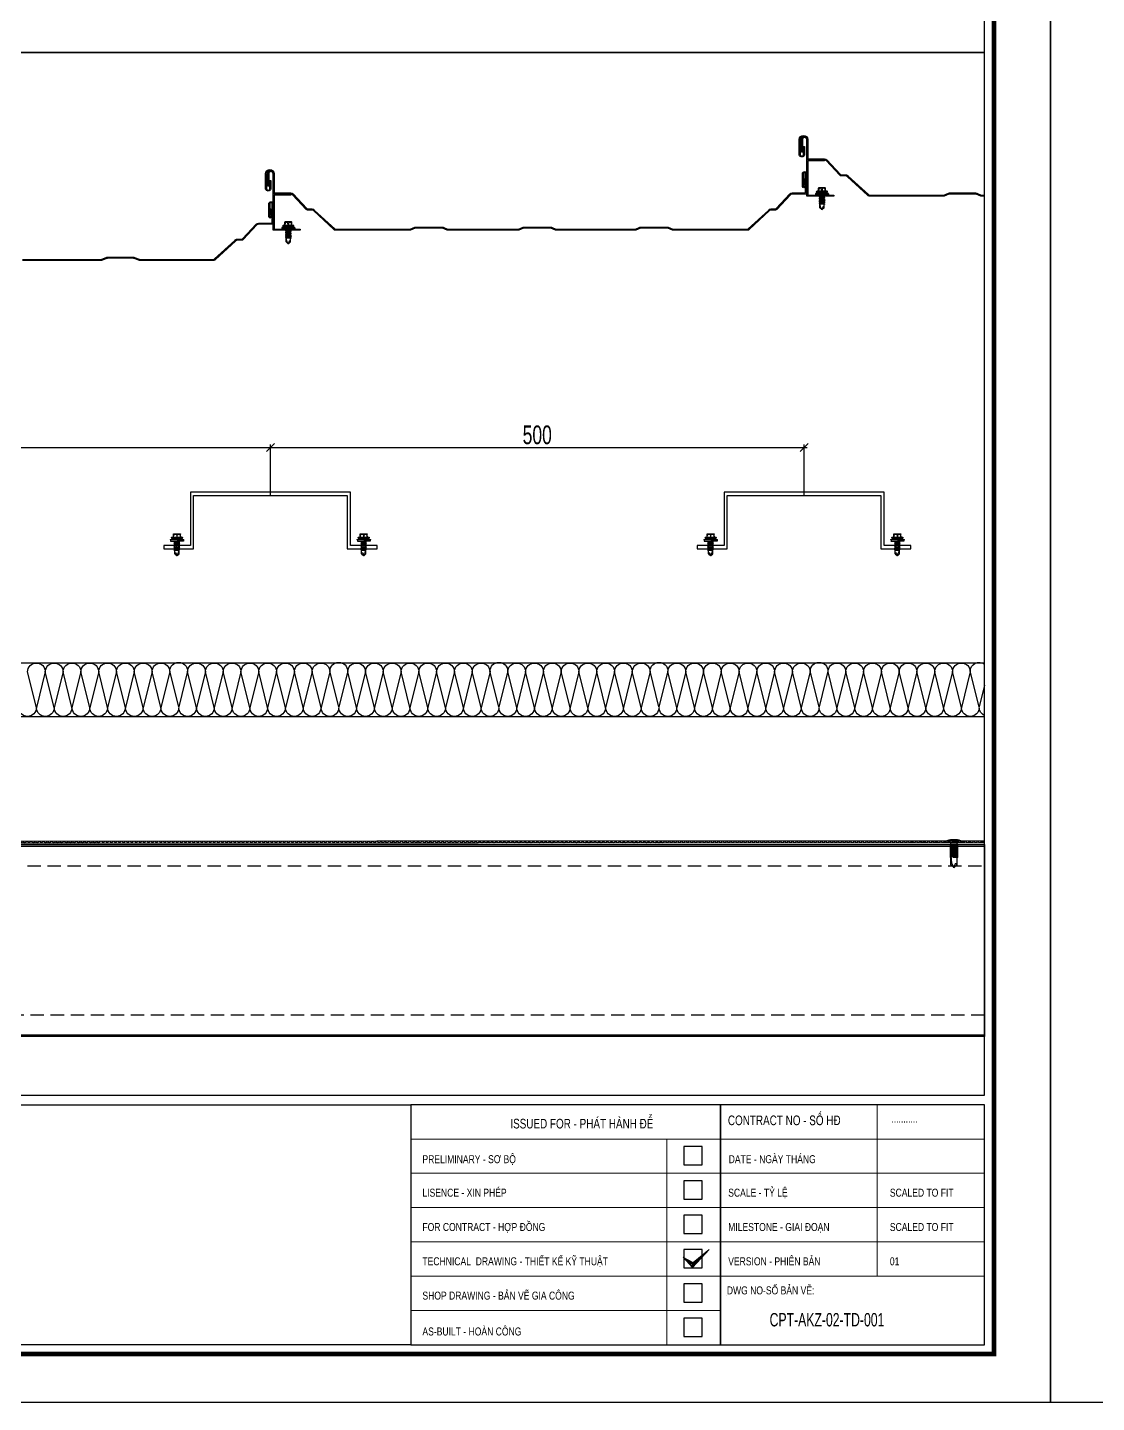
# Model space of a CAD drawing. Header units: inches. Extents: x 315041 to 662841, y -45540 to -35018.
# Drawn here: x 330011.8 to 330212.1, y -36052.2 to -35794.5 of the extents above; entities that cross this region are included whole.
import ezdxf
from ezdxf.enums import TextEntityAlignment as Align

# ---------------------------------------------------------------- set-up
doc = ezdxf.new("R2010")
doc.units = ezdxf.units.IN
doc.header["$MEASUREMENT"] = 0
doc.linetypes.add('HIDDEN', pattern=[0.375, 0.25, -0.125])
for name, color, linetype in [('2', 2, 'Continuous'), ('7', 7, 'Continuous'), ('BAO KHUNG', 31, 'Continuous'), ('Fast RSQ_A2 Frame$0$Khung ten', 4, 'Continuous'), ('FLAT BAR', 1, 'Continuous'), ('STRUCTURE', 1, 'Continuous')]:
    doc.layers.add(name, color=color, linetype=linetype)
doc.layers.add('Cover text', color=7, linetype='Continuous', true_color=0x52370f)
for name, color, linetype, lineweight in [('DETAIL$0$S-Dim', 8, 'Continuous', 20), ('DETAIL$0$S-Hatch', 8, 'Continuous', 13), ('S-Hatch', 8, 'Continuous', 9)]:
    doc.layers.add(name, color=color, linetype=linetype, lineweight=lineweight)
doc.styles.add('ST1H', font='vnshxh.shx', dxfattribs={"width": 0.7})
doc.styles.get("Standard").update_dxf_attribs({"font": 'VHARIALN.TTF'})
doc.styles.add('style2', font='VHAVANI.TTF')
doc.styles.add('TIEU DE', font='VHARIALN.TTF', dxfattribs={"width": 0.8})
doc.dimstyles.new('5', dxfattribs={"dimtxt": 3.5, "dimasz": 1.5, "dimexe": 0.6, "dimexo": 0, "dimtad": 1, "dimdec": 0, "dimlfac": 5, "dimzin": 0, "dimdsep": 46, "dimtxsty": 'ST1H', "dimblk": 'OBLIQUE', "dimcen": 1, "dimdle": 0.6, "dimclrd": 8, "dimclre": 8, "dimclrt": 3, "dimadec": 0, "dimazin": 0, "dimtfac": 1, "dimtdec": 0, "dimtix": 1, "dimtofl": 0, "dimtmove": 0, "dimatfit": 3, "dimfxl": 1, "dimtolj": 1, "dimtzin": 0, "dimlwd": -1, "dimlwe": -1, "dimarcsym": 1})

# ---------------------------------------------------------------- blocks, each defined once
blk = doc.blocks.new('A$C440D491C')
at = {"layer": 'STRUCTURE', "color": 1, "linetype": 'Continuous'}
for p, q in [((12.9, 26.2), (6.3, 26.2)), ((9.6, 23.6), (7.9, 26.2)), ((9.6, 23.6), (9.6, 26.2)), ((9.6, 23.6), (11.3, 26.2)), ((0, 23.5), (19.1, 23.6)), ((6.7, 22.3), (6.7, 23.6)), ((12.5, 22.1), (12.5, 23.6)), ((6.1, 11.7), (6.7, 12.1)), ((6.7, 11.2), (6.1, 11.7)), ((7, 11.7), (6.1, 11.7)), ((6.1, 10.8), (6.7, 11.2)), ((6.7, 10.4), (6.1, 10.8)), ((6.9, 10.8), (6.1, 10.8)), ((6.1, 10), (6.7, 10.4)), ((6.9, 10), (6.1, 10)), ((6.7, 9.6), (6.1, 10)), ((6.6, 2.7), (6.6, 9.6)), ((9.4, 0.1), (6.6, 2.7)), ((12.5, 11.9), (6.7, 12.1)), ((6.7, 12.1), (12.5, 11.9)), ((6.7, 11.2), (6.9, 11.2)), ((6.9, 11.2), (6.7, 11.2)), ((6.9, 10.4), (6.7, 10.4)), ((6.7, 10.4), (6.9, 10.4)), ((7, 9.5), (6.7, 9.6)), ((7.7, 4.3), (6.9, 11.4)), ((13.1, 11.5), (7.8, 11.6)), ((7.9, 11.2), (12.5, 11.1)), ((12.5, 11.1), (7.9, 11.2)), ((13.1, 10.6), (8, 10.8)), ((12.5, 10.2), (8.2, 10.4)), ((8.2, 10.4), (12.5, 10.2)), ((9.5, 0.4), (8.2, 2.9)), ((13.1, 9.8), (8.6, 9.9)), ((12.5, 9.4), (9.2, 9.5)), ((10.8, 3.6), (9.4, 0.1)), ((12.6, 2.8), (9.9, 0.1)), ((12.6, 2.8), (12, 3.6)), ((12.5, 11.9), (13.1, 11.5)), ((13.1, 11.5), (12.5, 11.1)), ((12.5, 11.1), (13.1, 10.7)), ((13.1, 10.7), (12.5, 10.2)), ((12.5, 10.2), (13.1, 9.8)), ((13.1, 9.8), (12.5, 9.4)), ((12.6, 2.8), (12.6, 9.5))]:
    blk.add_line(p, q, dxfattribs=at)
for points in [[(6.3, 26.2), (9.6, 23.6), (12.9, 26.2)], [(6.1, 21.9), (6.7, 22.3), (12.5, 22.1), (13.1, 21.7), (12.5, 21.3), (6.7, 21.4), (6.1, 21.9), (13.1, 21.7)], [(6.1, 21), (6.7, 21.4), (12.5, 21.3), (13.1, 20.8), (12.5, 20.4), (6.7, 20.6), (6.1, 21), (13.1, 20.8)], [(6.1, 20.2), (6.7, 20.6), (12.5, 20.4), (13.1, 20), (12.5, 19.6), (6.7, 19.7), (6.1, 20.2), (13.1, 20)], [(6.1, 19.3), (6.7, 19.7), (12.5, 19.6), (13.1, 19.1), (12.5, 18.7), (6.7, 18.9), (6.1, 19.3), (13.1, 19.1)], [(6.1, 18.5), (6.7, 18.9), (12.5, 18.7), (13.1, 18.3), (12.5, 17.9), (6.7, 18), (6.1, 18.5), (13.1, 18.3)], [(6.1, 17.6), (6.7, 18), (12.5, 17.9), (13.1, 17.4), (12.5, 17), (6.7, 17.2), (6.1, 17.6), (13.1, 17.4)], [(6.1, 16.8), (6.7, 17.2), (12.5, 17), (13.1, 16.6), (12.5, 16.2), (6.7, 16.3), (6.1, 16.8), (13.1, 16.6)], [(6.1, 15.9), (6.7, 16.3), (12.5, 16.2), (13.1, 15.7), (12.5, 15.3), (6.7, 15.5), (6.1, 15.9), (13.1, 15.7)], [(6.1, 15.1), (6.7, 15.5), (12.5, 15.3), (13.1, 14.9), (12.5, 14.5), (6.7, 14.6), (6.1, 15.1), (13.1, 14.9)], [(6.1, 14.2), (6.7, 14.6), (12.5, 14.5), (13.1, 14), (12.5, 13.6), (6.7, 13.8), (6.1, 14.2), (13.1, 14)], [(6.1, 13.4), (6.7, 13.8), (12.5, 13.6), (13.1, 13.2), (12.5, 12.8), (6.7, 12.9), (6.1, 13.4), (13.1, 13.2)], [(6.1, 12.5), (6.7, 12.9), (12.5, 12.8), (13.1, 12.3), (12.5, 11.9), (6.7, 12.1), (6.1, 12.5), (13.1, 12.3)]]:
    blk.add_lwpolyline(points, dxfattribs=at)
for start, end in [(101.0951, 123.9481), (56.2526, 78.9049)]:
    blk.add_arc((9.6, 9.3), 17.2, start, end, dxfattribs=at)
at = {"layer": 'STRUCTURE', "color": 1, "linetype": 'Continuous', "extrusion": (0, 0, -1)}
for centre, major_axis, start_param, end_param in [((7.4, 11.3), (-0.374, 0.374), 5.774072, 8.509369), ((10.3, 4.4), (-1.86, 1.86), 4.867001, 5.457307), ((10.2, 11.5), (1.63, 1.63), 2.817972, 3.844018), ((9.6, 0.4), (-0.28, 0.28), 3.25484, 4.542788), ((11.4, 3.2), (-0.498, 0.498), 6.092665, 8.018355)]:
    blk.add_ellipse(centre, major_axis=major_axis, ratio=1, start_param=start_param, end_param=end_param, dxfattribs=at)
blk = doc.blocks.new('Short_Self_drilling')
at = {"layer": 'STRUCTURE', "color": 1, "linetype": 'Continuous'}
for p, q in [((6.4, 1.7), (-6.4, 1.7)), ((5.1, 3.8), (-5.1, 3.8)), ((-2.6, 2.9), (-5.1, 2.9)), ((-3.4, 3.8), (-3.4, 6.8)), ((3, 7.2), (-3, 7.2)), ((2.6, 2.9), (-2.6, 2.9)), ((-2.1, 2.8), (-2.1, 2.9)), ((6.3, 0), (0, 0)), ((2.2, 2.8), (2.2, 2.9)), ((2.2, -0.5), (2.2, 0)), ((5.1, 2.9), (2.6, 2.9)), ((3.4, 3.8), (3.4, 6.8)), ((3, -1.2), (-2.7, -0.2)), ((3, -2.7), (-2.7, -1.8)), ((3, -4.2), (-2.7, -3.3)), ((3, -5.8), (-2.7, -4.8)), ((3, -7.3), (-2.7, -6.3)), ((-1.9, -8), (-2.7, -7.9)), ((-2.1, -1.4), (-2.1, -0.9)), ((-2.1, -2.9), (-2.1, -2.4)), ((-2.1, -4.4), (-2.1, -3.9)), ((-2.1, -6), (-2.1, -5.4)), ((-2.1, -7.5), (-2.1, -7)), ((-2.1, -12.3), (-2.1, -8.5)), ((3, -8.8), (-1.1, -8.1)), ((2.1, -12.3), (2.1, -9.1)), ((2.2, -2), (2.2, -1.5)), ((2.2, -3.6), (2.2, -3)), ((2.2, -5.1), (2.2, -4.6)), ((2.2, -6.6), (2.2, -6.1)), ((2.2, -8.1), (2.2, -7.6))]:
    blk.add_line(p, q, dxfattribs=at)
blk.add_lwpolyline([(6.4, 1.3), (6.4, 1.7), (2.1, 2.8), (-2.1, 2.8), (-6.4, 1.7), (-6.4, 1.3)], close=True, dxfattribs=at)
for points in [[(-6.4, 1.3, -0.088869), (-6.3, 0), (0, 0)], [(-0.1, 3.8), (-0.3, 6.2, 0.338878), (-3.1, 6.2), (-3.3, 3.8)], [(3.3, 3.8), (3.1, 6.2, 0.338878), (0.3, 6.2), (0.1, 3.8)], [(2.1, -12.3), (0.2, -14.2, -0.333596), (-0.2, -14.2), (-2.1, -12.3)], [(-0.1, -14), (-1, -12.2, -0.148657), (-1.4, -11.2), (-2, -7.7, -0.815006), (-1.2, -7.8, 0.150833), (-0.8, -8.7)], [(2.1, -12.3), (1.7, -11.7, 0.52242), (0.9, -11.7), (-0.2, -14.2)]]:
    blk.add_lwpolyline(points, format="xyb", dxfattribs=at)
for points in [[(3, -1.2), (2.2, -1.5), (-2.1, -0.8), (-2.7, -0.2), (-2.4, 0)], [(3, -2.7), (2.2, -3), (-2.1, -2.4), (-2.7, -1.8), (-2.1, -1.4), (2.2, -2), (3, -2.7)], [(3, -4.2), (2.2, -4.6), (-2.1, -3.9), (-2.7, -3.3), (-2.1, -2.9), (2.2, -3.6), (3, -4.2)], [(3, -5.8), (2.2, -6.1), (-2.1, -5.4), (-2.7, -4.8), (-2.1, -4.4), (2.2, -5.1), (3, -5.8)], [(3, -7.3), (2.2, -7.6), (-2.1, -7), (-2.7, -6.3), (-2.1, -6), (2.2, -6.6), (3, -7.3)], [(-1.8, -8.5), (-2.1, -8.5), (-2.7, -7.9), (-2.1, -7.5), (-1.8, -7.5)], [(-1.3, -7.6), (2.2, -8.1), (3, -8.8)], [(-1.2, 0), (2.2, -0.5), (3, -1.2)], [(3, -8.8), (2.2, -9.1), (-0.8, -8.7)]]:
    blk.add_lwpolyline(points, dxfattribs=at)
for centre, radius, start, end in [((-5, 3.3), 0.455, 109.7949, 250.2674), ((-3, 6.8), 0.429, 90.0311, 180.0311), ((3, 6.8), 0.429, 0.0311, 90.0311), ((5.1, 3.3), 0.435, 279.7276, 80.3347), ((10, 0.2), 3.74, 162.2963, 182.6103)]:
    blk.add_arc(centre, radius, start, end, dxfattribs=at)
blk = doc.blocks.new('DETAIL$0$MARK')
at = {"layer": 'DETAIL$0$S-Hatch', "linetype": 'Continuous'}
h = blk.add_hatch(dxfattribs=at)
h.set_pattern_fill('ANSI31', color=256, scale=50, style=0)
h.paths.add_polyline_path([(1667849.6, -1156933.2), (1667909.3, -1156997), (1668012, -1156885.1), (1667913.5, -1156966.7)])
at = {"layer": 'DETAIL$0$S-Dim', "linetype": 'Continuous'}
blk.add_lwpolyline([(1667849.6, -1156933.2), (1667909.3, -1156997), (1668012, -1156885.1), (1667913.5, -1156966.7), (1667849.6, -1156933.2)], dxfattribs=at)
blk = doc.blocks.new('A$C75D82031')
at = {"layer": '2', "color": 157, "linetype": 'Continuous'}
blk.add_lwpolyline([(0, 420), (594, 420), (594, 0), (0, 0)], close=True, dxfattribs=at)
at = {"layer": '7', "color": 147, "linetype": 'Continuous'}
blk.add_lwpolyline([(12.33, 57.61), (581.67, 57.61), (581.67, 409.19), (12.33, 409.19)], close=True, dxfattribs=at)
at = {"layer": 'BAO KHUNG', "color": 167, "linetype": 'Continuous', "const_width": 0.871}
blk.add_lwpolyline([(10.59, 9.07), (583.41, 9.07), (583.41, 410.93), (10.59, 410.93)], close=True, dxfattribs=at)
at = {"layer": 'BAO KHUNG', "color": 7}
for points in [[(211.89, 55.81), (474.14, 55.81), (474.14, 10.81), (211.89, 10.81)], [(474.14, 10.81), (532.16, 10.81), (532.16, 55.81), (474.14, 55.81)], [(532.16, 10.81), (581.67, 10.81), (581.67, 55.81), (532.16, 55.81)]]:
    blk.add_lwpolyline(points, close=True, dxfattribs=at)
at = {"layer": 'Fast RSQ_A2 Frame$0$Khung ten', "color": 7, "ltscale": 1000}
for points in [[(525.34, 44.51), (528.78, 44.51), (528.78, 47.96), (525.34, 47.96)], [(525.34, 38.09), (528.78, 38.09), (528.78, 41.53), (525.34, 41.53)], [(525.34, 31.66), (528.78, 31.66), (528.78, 35.1), (525.34, 35.1)], [(525.34, 25.23), (528.78, 25.23), (528.78, 28.67), (525.34, 28.67)], [(525.34, 18.8), (528.78, 18.8), (528.78, 22.24), (525.34, 22.24)], [(525.34, 12.37), (528.78, 12.37), (528.78, 15.81), (525.34, 15.81)]]:
    blk.add_lwpolyline(points, close=True, dxfattribs=at)
at = {"layer": 'S-Hatch'}
for p, q in [((561.54, 55.81), (561.54, 23.67)), ((474.14, 49.38), (532.16, 49.38)), ((522.13, 10.81), (522.13, 49.38)), ((532.16, 49.38), (581.67, 49.38)), ((474.14, 42.95), (532.16, 42.95)), ((532.16, 42.95), (581.67, 42.95)), ((474.14, 36.52), (532.16, 36.52)), ((532.16, 36.52), (581.67, 36.52)), ((474.14, 30.1), (532.16, 30.1)), ((532.16, 30.1), (581.67, 30.1)), ((474.14, 23.67), (532.16, 23.67)), ((532.16, 23.67), (581.67, 23.67)), ((474.14, 17.24), (532.16, 17.24))]:
    blk.add_line(p, q, dxfattribs=at)
at = {"layer": 'DETAIL$0$S-Dim', "linetype": 'Continuous', "xscale": 0.02999999996973202, "yscale": 0.02999999996973202, "zscale": 0.02999999996973202}
blk.add_blockref('DETAIL$0$MARK', (-49510.32, 34735.23), dxfattribs=at)
at = {"layer": 'BAO KHUNG', "color": 7, "linetype": 'Continuous', "width": 0.9}
blk.add_text('CONTRACT NO - Sè H§', height=1.8, dxfattribs=at).set_placement((533.57, 51.98))
blk.add_text('ISSUED FOR - PHÁT HÀNH ĐỂ ', height=1.8, dxfattribs=at).set_placement((506.46, 51.36), align=Align.CENTER)
at = {"layer": 'BAO KHUNG', "color": 109, "linetype": 'Continuous', "style": 'style2', "width": 0.8}
blk.add_text('...........', height=1.5, dxfattribs=at).set_placement((564.21, 52.44))
at = {"layer": 'Cover text', "linetype": 'Continuous', "style": 'style2', "width": 0.8}
for s, p in [('PRELIMINARY - S¥ Bé', (476.33, 44.85)), ('date - NGµY TH¸NG', (533.72, 44.85)), ('LISENCE - XIN PHÐP', (476.33, 38.57)), ('scale - tû lÖ', (533.63, 38.57)), ('scaled to fit', (563.92, 38.57)), ('FOR CONTRACT - HîP §åNG', (476.33, 32.14)), ('MILESTONE - GIAI §O¹N', (533.63, 32.14)), ('scaled to fit', (563.92, 32.14)), ('TECHNICAL  DRAWING - THIÕT KÕ Kü THUËT', (476.33, 25.71)), ('VERSION - PHI£N B¶N', (533.63, 25.71)), ('01', (563.92, 25.71)), ('SHOP DRAWING - B¶N VÏ GIA C¤NG', (476.33, 19.28)), ('%%u%%udwg no-sè b¶n vÏ:', (533.38, 20.26)), ('AS-BUILT - HOµN C¤NG', (476.33, 12.56))]:
    blk.add_text(s, height=1.5, dxfattribs=at).set_placement(p)
blk = doc.blocks.new('_Oblique')
at = {"color": 0, "linetype": 'ByBlock', "lineweight": -2}
blk.add_line((-0.5, -0.5), (0.5, 0.5), dxfattribs=at)
blk = doc.blocks.new('*D381')
at = {"color": 8, "transparency": 16777216}
for p, q in [((329956.69, -35873.29), (330057.89, -35873.29)), ((329957.29, -35882.24), (329957.29, -35872.69)), ((330057.29, -35882.24), (330057.29, -35872.69))]:
    blk.add_line(p, q, dxfattribs=at)
at = {"layer": 'Defpoints', "color": 0, "transparency": 16777216}
for p in [(330057.29, -35873.29), (329957.29, -35882.24), (330057.29, -35882.24)]:
    blk.add_point(p, dxfattribs=at)
at = {"color": 8, "transparency": 16777216, "xscale": 1.5, "yscale": 1.5, "zscale": 1.5, "rotation": 180}
blk.add_blockref('_Oblique', (329957.29, -35873.29), dxfattribs=at)
at = {"color": 8, "transparency": 16777216, "xscale": 1.5, "yscale": 1.5, "zscale": 1.5}
blk.add_blockref('_Oblique', (330057.29, -35873.29), dxfattribs=at)
at = {"color": 3, "transparency": 16777216, "insert": (330007.29, -35870.91), "char_height": 3.5, "attachment_point": 5, "style": 'ST1H'}
blk.add_mtext('\\A1;500', dxfattribs=at)
blk = doc.blocks.new('*D382')
at = {"color": 8, "transparency": 16777216}
for p, q in [((330056.69, -35873.29), (330157.89, -35873.29)), ((330057.29, -35882.24), (330057.29, -35872.69)), ((330157.29, -35882.24), (330157.29, -35872.69))]:
    blk.add_line(p, q, dxfattribs=at)
at = {"layer": 'Defpoints', "color": 0, "transparency": 16777216}
for p in [(330157.29, -35873.29), (330057.29, -35882.24), (330157.29, -35882.24)]:
    blk.add_point(p, dxfattribs=at)
at = {"color": 8, "transparency": 16777216, "xscale": 1.5, "yscale": 1.5, "zscale": 1.5, "rotation": 180}
blk.add_blockref('_Oblique', (330057.29, -35873.29), dxfattribs=at)
at = {"color": 8, "transparency": 16777216, "xscale": 1.5, "yscale": 1.5, "zscale": 1.5}
blk.add_blockref('_Oblique', (330157.29, -35873.29), dxfattribs=at)
at = {"color": 3, "transparency": 16777216, "insert": (330107.29, -35870.91), "char_height": 3.5, "attachment_point": 5, "style": 'ST1H'}
blk.add_mtext('\\A1;500', dxfattribs=at)

msp = doc.modelspace()

# ---------------------------------------------------------------- hatches: boundary and pattern name
at = {"true_color": 0xf2ee0d}
h = msp.add_hatch(dxfattribs=at)
h.set_pattern_fill('ANSI37,_O', color=2, scale=4.363636, angle=-11.415779)
h.set_pattern_definition([(45.00416636, (-24687.1481, 3457.15687), (-0.3857226534, 0.3856665604), []), (135.00416636, (-24687.1481, 3457.15687), (-0.3856665604, -0.3857226534), [])])
h.paths.add_polyline_path([(330191.1113, -35947.3066), (330191.1113, -35946.9683), (329621.7734, -35947.3047), (329621.7734, -35947.6684)])

# ---------------------------------------------------------------- linework, layer by layer
at = {"color": 8}
for points in [[(329739.6362, -35799.2442), (330191.1113, -35799.2442), (330191.1113, -35643.0427), (329621.7734, -35643.0427), (329621.7734, -35799.2442)], [(329621.7734, -35799.2442), (329621.7734, -35994.6225), (330191.1113, -35994.6225), (330191.1113, -35799.2442), (329739.6362, -35799.2442)]]:
    msp.add_lwpolyline(points, dxfattribs=at)
at = {"color": 3, "ltscale": 15}
for points in [[(330191.1113, -35826.1587), (330190.5634, -35826.1587, -0.09541457), (330190.4149, -35826.1301), (330189.5579, -35825.7873, 0.09541457), (330189.4094, -35825.7587), (330184.5634, -35825.7587, 0.09541457), (330184.4149, -35825.7873), (330183.5579, -35826.1301, -0.09541457), (330183.4094, -35826.1587), (330169.4964, -35826.1587, -0.24658476), (330169.1671, -35825.9858), (330165.4056, -35822.5316, 0.24658476), (330165.0763, -35822.3587), (330164.2599, -35822.3587, -0.20759646), (330163.9678, -35822.232), (330161.405, -35819.4921, 0.20759646), (330161.1128, -35819.3654), (330157.9864, -35819.3654, -0.41421356), (330157.7864, -35819.1654), (330157.7864, -35815.5612, 1), (330156.5864, -35815.5612), (330156.5864, -35818.4459, 0.564916), (330157.1812, -35818.4459), (330157.1812, -35816.8536), (330157.3851, -35816.8536), (330157.3851, -35818.4459, -0.73793199), (330156.3877, -35818.4459), (330156.3864, -35815.5612, -1), (330157.9864, -35815.5612), (330157.9864, -35819.1654), (330161.1128, -35819.1654, -0.20759646), (330161.551, -35819.3555), (330164.1139, -35822.0954, 0.20759646), (330164.2599, -35822.1587), (330165.0763, -35822.1587, -0.24658476), (330165.5703, -35822.4181), (330169.3318, -35825.8723, 0.24658476), (330169.4964, -35825.9587), (330183.4094, -35825.9587, 0.09541457), (330183.4836, -35825.9444), (330184.3406, -35825.6016, -0.09541457), (330184.5634, -35825.5587), (330189.4094, -35825.5587, -0.09541457), (330189.6322, -35825.6016), (330190.4891, -35825.9444, 0.09541457), (330190.5634, -35825.9587), (330191.1113, -35825.9587)], [(330010.8634, -35838.0062), (330025.6094, -35838.0062, 0.09541457), (330025.6836, -35837.9919), (330026.5406, -35837.6491, -0.09541457), (330026.7634, -35837.6062), (330031.6094, -35837.6062, -0.09541457), (330031.8322, -35837.6491), (330032.6891, -35837.9919, 0.09541457), (330032.7634, -35838.0062), (330046.6763, -35838.0062, 0.24658476), (330046.841, -35837.9198), (330050.6025, -35834.4656, -0.24658476), (330051.0964, -35834.2062), (330051.9128, -35834.2062, 0.20759646), (330052.0589, -35834.1428), (330054.6218, -35831.403, -0.20759646), (330055.0599, -35831.2129), (330057.5864, -35831.2129), (330057.5864, -35827.6062, 1), (330057.1864, -35827.6062), (330057.1864, -35830.0054, 1), (330057.2999, -35830.0054, -0.06733073), (330057.1992, -35829.3856), (330057.1992, -35828.5618), (330057.3864, -35828.5618), (330057.3864, -35829.3768, 0.03910332), (330057.4999, -35830.0054, -1), (330056.9864, -35830.0054), (330056.9864, -35827.6062, -1), (330057.7864, -35827.6062), (330057.7864, -35831.2129, -0.41421356), (330057.5864, -35831.4129), (330055.0599, -35831.4129, 0.20759646), (330054.7678, -35831.5396), (330052.205, -35834.2795, -0.20759646), (330051.9128, -35834.4062), (330051.0964, -35834.4062, 0.24658476), (330050.7671, -35834.5791), (330047.0056, -35838.0333, -0.24658476), (330046.6763, -35838.2062), (330032.7634, -35838.2062, -0.09541457), (330032.6149, -35838.1776), (330031.7579, -35837.8348, 0.09541457), (330031.6094, -35837.8062), (330026.7634, -35837.8062, 0.09541457), (330026.6149, -35837.8348), (330025.7579, -35838.1776, -0.09541457), (330025.6094, -35838.2062), (330010.8634, -35838.2062, -0.09541457)]]:
    msp.add_lwpolyline(points, format="xyb", dxfattribs=at)
msp.add_lwpolyline([(330061.1128, -35825.7607), (330057.9864, -35825.7607, -0.41421356), (330057.7864, -35825.5607), (330057.7864, -35821.9564, 1), (330056.5864, -35821.9564), (330056.5864, -35824.8412, 0.564916), (330057.1812, -35824.8412), (330057.1812, -35823.2489), (330057.3851, -35823.2489), (330057.3851, -35824.8412, -0.73793199), (330056.3877, -35824.8412), (330056.3864, -35821.9564, -1), (330057.9864, -35821.9564), (330057.9864, -35825.5607), (330061.1128, -35825.5607, -0.20759646), (330061.551, -35825.7508), (330064.1139, -35828.4906, 0.20759646), (330064.2599, -35828.554), (330065.0763, -35828.554, -0.24658476), (330065.5703, -35828.8133), (330069.3318, -35832.2675, 0.24658476), (330069.4964, -35832.354), (330083.4094, -35832.354, 0.09541457), (330083.4836, -35832.3397), (330084.3406, -35831.9969, -0.09541457), (330084.5634, -35831.954), (330089.4094, -35831.954, -0.09541457), (330089.6322, -35831.9969), (330090.4891, -35832.3397, 0.09541457), (330090.5634, -35832.354), (330103.7094, -35832.354, 0.09541457), (330103.7836, -35832.3397), (330104.6406, -35831.9969, -0.09541457), (330104.8634, -35831.954), (330109.7094, -35831.954, -0.09541457), (330109.9322, -35831.9969), (330110.7891, -35832.3397, 0.09541457), (330110.8634, -35832.354), (330125.6094, -35832.354, 0.09541457), (330125.6836, -35832.3397), (330126.5406, -35831.9969, -0.09541457), (330126.7634, -35831.954), (330131.6094, -35831.954, -0.09541457), (330131.8322, -35831.9969), (330132.6891, -35832.3397, 0.09541457), (330132.7634, -35832.354), (330146.6763, -35832.354, 0.24658476), (330146.841, -35832.2675), (330150.6025, -35828.8133, -0.24658476), (330151.0964, -35828.554), (330151.9128, -35828.554, 0.20759646), (330152.0589, -35828.4906), (330154.6218, -35825.7508, -0.20759646), (330155.0599, -35825.5607), (330157.5864, -35825.5607), (330157.5864, -35821.954, 1), (330157.1864, -35821.954), (330157.1864, -35824.3531, 1), (330157.2999, -35824.3531, -0.06733073), (330157.1992, -35823.7334), (330157.1992, -35822.9096), (330157.3864, -35822.9096), (330157.3864, -35823.7245, 0.03910332), (330157.4999, -35824.3531, -1), (330156.9864, -35824.3531), (330156.9864, -35821.954, -1), (330157.7864, -35821.954), (330157.7864, -35825.5607, -0.41421356), (330157.5864, -35825.7607), (330155.0599, -35825.7607, 0.20759646), (330154.7678, -35825.8874), (330152.205, -35828.6272, -0.20759646), (330151.9128, -35828.754), (330151.0964, -35828.754, 0.24658476), (330150.7671, -35828.9269), (330147.0056, -35832.3811, -0.24658476), (330146.6763, -35832.554), (330132.7634, -35832.554, -0.09541457), (330132.6149, -35832.5254), (330131.7579, -35832.1826, 0.09541457), (330131.6094, -35832.154), (330126.7634, -35832.154, 0.09541457), (330126.6149, -35832.1826), (330125.7579, -35832.5254, -0.09541457), (330125.6094, -35832.554), (330110.8634, -35832.554, -0.09541457), (330110.7149, -35832.5254), (330109.8579, -35832.1826, 0.09541457), (330109.7094, -35832.154), (330104.8634, -35832.154, 0.09541457), (330104.7149, -35832.1826), (330103.8579, -35832.5254, -0.09541457), (330103.7094, -35832.554), (330090.5634, -35832.554, -0.09541457), (330090.4149, -35832.5254), (330089.5579, -35832.1826, 0.09541457), (330089.4094, -35832.154), (330084.5634, -35832.154, 0.09541457), (330084.4149, -35832.1826), (330083.5579, -35832.5254, -0.09541457), (330083.4094, -35832.554), (330069.4964, -35832.554, -0.24658476), (330069.1671, -35832.3811), (330065.4056, -35828.9269, 0.24658476), (330065.0763, -35828.754), (330064.2599, -35828.754, -0.20759646), (330063.9678, -35828.6272), (330061.405, -35825.8874, 0.20759646)], format="xyb", close=True, dxfattribs=at)
at = {"color": 8}
msp.add_lwpolyline([(329621.7734, -35923.656), (330191.1113, -35923.656), (330191.1113, -35913.656), (329621.7734, -35913.656)], close=True, dxfattribs=at)
at = {"color": 9, "ltscale": 0.5}
for points in [[(330011.7735, -35915.3227, -1), (330015.1068, -35915.3227), (330013.4402, -35921.9893)], [(330018.4402, -35915.3227), (330016.7735, -35921.9893), (330015.1068, -35915.3227, -1)], [(330018.4402, -35915.3227, -1), (330021.7735, -35915.3227), (330020.1068, -35921.9893)], [(330021.7735, -35915.3227, -1), (330025.1068, -35915.3227), (330023.4402, -35921.9893)], [(330028.4402, -35915.3227), (330026.7735, -35921.9893), (330025.1068, -35915.3227, -1)], [(330028.4402, -35915.3227, -1), (330031.7735, -35915.3227), (330030.1068, -35921.9893)], [(330031.7735, -35915.3227, -1), (330035.1068, -35915.3227), (330033.4402, -35921.9893)], [(330038.4402, -35915.3227), (330036.7735, -35921.9893), (330035.1068, -35915.3227, -1)], [(330038.4351, -35915.1926, -1), (330041.7684, -35915.1926), (330040.1018, -35921.8593)], [(330041.7735, -35915.3227, -1), (330045.1068, -35915.3227), (330043.4402, -35921.9893)], [(330048.4402, -35915.3227), (330046.7735, -35921.9893), (330045.1068, -35915.3227, -1)], [(330048.4402, -35915.3227, -1), (330051.7735, -35915.3227), (330050.1068, -35921.9893)], [(330051.7735, -35915.3227, -1), (330055.1068, -35915.3227), (330053.4402, -35921.9893)], [(330058.4402, -35915.3227), (330056.7735, -35921.9893), (330055.1068, -35915.3227, -1)], [(330058.4402, -35915.3227, -1), (330061.7735, -35915.3227), (330060.1068, -35921.9893)], [(330061.7735, -35915.3227, -1), (330065.1068, -35915.3227), (330063.4402, -35921.9893)], [(330068.4402, -35915.3227), (330066.7735, -35921.9893), (330065.1068, -35915.3227, -1)], [(330068.4351, -35915.1926, -1), (330071.7684, -35915.1926), (330070.1018, -35921.8593)], [(330071.7735, -35915.3227, -1), (330075.1068, -35915.3227), (330073.4402, -35921.9893)], [(330078.4402, -35915.3227), (330076.7735, -35921.9893), (330075.1068, -35915.3227, -1)], [(330078.4402, -35915.3227, -1), (330081.7735, -35915.3227), (330080.1068, -35921.9893)], [(330081.7735, -35915.3227, -1), (330085.1068, -35915.3227), (330083.4402, -35921.9893)], [(330088.4402, -35915.3227), (330086.7735, -35921.9893), (330085.1068, -35915.3227, -1)], [(330088.4402, -35915.3227, -1), (330091.7735, -35915.3227), (330090.1068, -35921.9893)], [(330091.7735, -35915.3227, -1), (330095.1068, -35915.3227), (330093.4402, -35921.9893)], [(330098.4402, -35915.3227), (330096.7735, -35921.9893), (330095.1068, -35915.3227, -1)], [(330098.4351, -35915.1926, -1), (330101.7684, -35915.1926), (330100.1018, -35921.8593)], [(330101.7735, -35915.3227, -1), (330105.1068, -35915.3227), (330103.4402, -35921.9893)], [(330108.4402, -35915.3227), (330106.7735, -35921.9893), (330105.1068, -35915.3227, -1)], [(330108.4402, -35915.3227, -1), (330111.7735, -35915.3227), (330110.1068, -35921.9893)], [(330111.7735, -35915.3227, -1), (330115.1068, -35915.3227), (330113.4402, -35921.9893)], [(330118.4402, -35915.3227), (330116.7735, -35921.9893), (330115.1068, -35915.3227, -1)], [(330118.4402, -35915.3227, -1), (330121.7735, -35915.3227), (330120.1068, -35921.9893)], [(330121.7735, -35915.3227, -1), (330125.1068, -35915.3227), (330123.4402, -35921.9893)], [(330128.4402, -35915.3227), (330126.7735, -35921.9893), (330125.1068, -35915.3227, -1)], [(330128.4351, -35915.1926, -1), (330131.7684, -35915.1926), (330130.1018, -35921.8593)], [(330131.7735, -35915.3227, -1), (330135.1068, -35915.3227), (330133.4402, -35921.9893)], [(330138.4402, -35915.3227), (330136.7735, -35921.9893), (330135.1068, -35915.3227, -1)], [(330138.4402, -35915.3227, -1), (330141.7735, -35915.3227), (330140.1068, -35921.9893)], [(330141.7735, -35915.3227, -1), (330145.1068, -35915.3227), (330143.4402, -35921.9893)], [(330148.4402, -35915.3227), (330146.7735, -35921.9893), (330145.1068, -35915.3227, -1)], [(330148.4402, -35915.3227, -1), (330151.7735, -35915.3227), (330150.1068, -35921.9893)], [(330151.7735, -35915.3227, -1), (330155.1068, -35915.3227), (330153.4402, -35921.9893)], [(330158.4402, -35915.3227), (330156.7735, -35921.9893), (330155.1068, -35915.3227, -1)], [(330158.4351, -35915.1926, -1), (330161.7684, -35915.1926), (330160.1018, -35921.8593)], [(330161.7735, -35915.3227, -1), (330165.1068, -35915.3227), (330163.4402, -35921.9893)], [(330161.7735, -35915.3227, -1), (330165.1068, -35915.3227), (330163.4402, -35921.9893)], [(330168.4402, -35915.3227), (330166.7735, -35921.9893), (330165.1068, -35915.3227, -1)], [(330168.4402, -35915.3227), (330166.7735, -35921.9893), (330165.1068, -35915.3227, -1)], [(330168.4402, -35915.3227, -1), (330171.7735, -35915.3227), (330170.1068, -35921.9893)], [(330168.4402, -35915.3227, -1), (330171.7735, -35915.3227), (330170.1068, -35921.9893)], [(330171.7735, -35915.3227, -1), (330175.1068, -35915.3227), (330173.4402, -35921.9893)], [(330171.7735, -35915.3227, -1), (330175.1068, -35915.3227), (330173.4402, -35921.9893)], [(330178.4402, -35915.3227), (330176.7735, -35921.9893), (330175.1068, -35915.3227, -1)], [(330178.4402, -35915.3227), (330176.7735, -35921.9893), (330175.1068, -35915.3227, -1)], [(330178.4402, -35915.3227, -1), (330181.7735, -35915.3227), (330180.1068, -35921.9893)], [(330178.4402, -35915.3227, -1), (330181.7735, -35915.3227), (330180.1068, -35921.9893)], [(330181.7735, -35915.3227, -1), (330185.1068, -35915.3227), (330183.4402, -35921.9893)], [(330181.7735, -35915.3227, -1), (330185.1068, -35915.3227), (330183.4402, -35921.9893)], [(330188.4402, -35915.3227), (330186.7735, -35921.9893), (330185.1068, -35915.3227, -1)], [(330188.4402, -35915.3227), (330186.7735, -35921.9893), (330185.1068, -35915.3227, -1)]]:
    msp.add_lwpolyline(points, format="xyb", close=True, dxfattribs=at)
for points in [[(330191.1113, -35917.821), (330190.1018, -35921.8593), (330188.4351, -35915.1926, -0.62052678), (330191.1113, -35913.8666, -0.62052678)], [(330191.1113, -35917.821), (330190.1018, -35921.8593), (330188.4351, -35915.1926, -0.62052678), (330191.1113, -35913.8666, -0.62052678)], [(330011.7735, -35923.656, -0.41421356), (330010.1068, -35921.9893, -1), (330006.7735, -35921.9893, -1), (330003.4402, -35921.9893, -1), (330000.1068, -35921.9893)], [(330020.1068, -35921.9893, -1), (330016.7735, -35921.9893, -1), (330013.4402, -35921.9893, -0.41421356), (330011.7735, -35923.656, -0.41421356)], [(330030.1068, -35921.9893, -1), (330026.7735, -35921.9893, -1), (330023.4402, -35921.9893, -1), (330020.1068, -35921.9893)], [(330041.7735, -35923.656, -0.41421356), (330040.1068, -35921.9893, -1), (330036.7735, -35921.9893, -1), (330033.4402, -35921.9893, -1), (330030.1068, -35921.9893)], [(330050.1068, -35921.9893, -1), (330046.7735, -35921.9893, -1), (330043.4402, -35921.9893, -0.41421356), (330041.7735, -35923.656, -0.41421356)], [(330060.1068, -35921.9893, -1), (330056.7735, -35921.9893, -1), (330053.4402, -35921.9893, -1), (330050.1068, -35921.9893)], [(330071.7735, -35923.656, -0.41421356), (330070.1068, -35921.9893, -1), (330066.7735, -35921.9893, -1), (330063.4402, -35921.9893, -1), (330060.1068, -35921.9893)], [(330080.1068, -35921.9893, -1), (330076.7735, -35921.9893, -1), (330073.4402, -35921.9893, -0.41421356), (330071.7735, -35923.656, -0.41421356)], [(330090.1068, -35921.9893, -1), (330086.7735, -35921.9893, -1), (330083.4402, -35921.9893, -1), (330080.1068, -35921.9893)], [(330101.7735, -35923.656, -0.41421356), (330100.1068, -35921.9893, -1), (330096.7735, -35921.9893, -1), (330093.4402, -35921.9893, -1), (330090.1068, -35921.9893)], [(330110.1068, -35921.9893, -1), (330106.7735, -35921.9893, -1), (330103.4402, -35921.9893, -0.41421356), (330101.7735, -35923.656, -0.41421356)], [(330120.1068, -35921.9893, -1), (330116.7735, -35921.9893, -1), (330113.4402, -35921.9893, -1), (330110.1068, -35921.9893)], [(330131.7735, -35923.656, -0.41421356), (330130.1068, -35921.9893, -1), (330126.7735, -35921.9893, -1), (330123.4402, -35921.9893, -1), (330120.1068, -35921.9893)], [(330140.1068, -35921.9893, -1), (330136.7735, -35921.9893, -1), (330133.4402, -35921.9893, -0.41421356), (330131.7735, -35923.656, -0.41421356)], [(330150.1068, -35921.9893, -1), (330146.7735, -35921.9893, -1), (330143.4402, -35921.9893, -1), (330140.1068, -35921.9893)], [(330161.7735, -35923.656, -0.41421356), (330160.1068, -35921.9893, -1), (330156.7735, -35921.9893, -1), (330153.4402, -35921.9893, -1), (330150.1068, -35921.9893)], [(330170.1068, -35921.9893, -1), (330166.7735, -35921.9893, -1), (330163.4402, -35921.9893, -0.41421356), (330161.7735, -35923.656, -0.41421356)], [(330170.1068, -35921.9893, -1), (330166.7735, -35921.9893, -1), (330163.4402, -35921.9893, -0.41421356), (330161.7735, -35923.656, -0.41421356)], [(330180.1068, -35921.9893, -1), (330176.7735, -35921.9893, -1), (330173.4402, -35921.9893, -1), (330170.1068, -35921.9893)], [(330180.1068, -35921.9893, -1), (330176.7735, -35921.9893, -1), (330173.4402, -35921.9893, -1), (330170.1068, -35921.9893)], [(330191.1113, -35923.5188, -0.29901911), (330190.1068, -35921.9893, -1), (330186.7735, -35921.9893, -1), (330183.4402, -35921.9893, -1), (330180.1068, -35921.9893)], [(330191.1113, -35923.5188, -0.29901911), (330190.1068, -35921.9893, -1), (330186.7735, -35921.9893, -1), (330183.4402, -35921.9893, -1), (330180.1068, -35921.9893)]]:
    msp.add_lwpolyline(points, format="xyb", dxfattribs=at)
at = {"color": 2, "true_color": 0xf2ee0d}
msp.add_lwpolyline([(330191.1113, -35947.3066), (330191.1113, -35946.9683), (329621.7734, -35947.3047), (329621.7734, -35947.6684), (330191.1113, -35947.3066)], dxfattribs=at)
at = {"color": 94}
msp.add_lwpolyline([(330191.1113, -35983.6684), (329621.7734, -35983.6684), (329621.7734, -35947.6684), (330191.1113, -35947.6684)], close=True, dxfattribs=at)
for points in [[(329621.7734, -35947.9684), (330191.1113, -35947.9684)], [(330191.1113, -35983.3684), (329621.7734, -35983.3684)]]:
    msp.add_lwpolyline(points, dxfattribs=at)
at = {"color": 94, "linetype": 'HIDDEN', "ltscale": 10}
for points in [[(329621.7734, -35951.6684), (330191.1113, -35951.6684)], [(330191.1113, -35979.6684), (329621.7734, -35979.6684)]]:
    msp.add_lwpolyline(points, dxfattribs=at)
at = {"layer": 'FLAT BAR'}
for points in [[(330157.7864, -35815.5613, 1), (330156.9864, -35815.5613), (330156.9864, -35817.8907), (330156.7864, -35817.8907), (330156.7864, -35815.5613, -1), (330157.9864, -35815.5613), (330157.9864, -35819.3655), (330161.094, -35819.3655), (330161.094, -35819.5655), (330157.9864, -35819.5655), (330157.9864, -35825.9589), (330162.8808, -35825.9589), (330162.8808, -35826.1589), (330157.7864, -35826.1589)], [(330057.7864, -35821.9566, 1), (330056.9864, -35821.9566), (330056.9864, -35824.286), (330056.7864, -35824.286), (330056.7864, -35821.9566, -1), (330057.9864, -35821.9566), (330057.9864, -35825.7608), (330061.094, -35825.7608), (330061.094, -35825.9608), (330057.9864, -35825.9608), (330057.9864, -35832.3541), (330062.8808, -35832.3541), (330062.8808, -35832.5541), (330057.7864, -35832.5541)]]:
    msp.add_lwpolyline(points, format="xyb", close=True, dxfattribs=at)
at = {"layer": 'FLAT BAR', "linetype": 'Continuous'}
for points in [[(330077.2864, -35891.64), (330072.2864, -35891.64), (330072.2864, -35881.64), (330042.2864, -35881.64), (330042.2864, -35891.64), (330037.2864, -35891.64), (330037.2864, -35892.24), (330042.8864, -35892.24), (330042.8864, -35882.24), (330071.6864, -35882.24), (330071.6864, -35892.24), (330077.2864, -35892.24)], [(330177.2864, -35891.64), (330172.2864, -35891.64), (330172.2864, -35881.64), (330142.2864, -35881.64), (330142.2864, -35891.64), (330137.2864, -35891.64), (330137.2864, -35892.24), (330142.8864, -35892.24), (330142.8864, -35882.24), (330171.6864, -35882.24), (330171.6864, -35892.24), (330177.2864, -35892.24)]]:
    msp.add_lwpolyline(points, close=True, dxfattribs=at)

# ---------------------------------------------------------------- block references
at = {"color": 1}
for p in [(329609.4424, -36052.2326), (330203.4424, -36052.2326)]:
    msp.add_blockref('A$C75D82031', p, dxfattribs=at)
for p, xscale, yscale, zscale, rotation in [((330160.628, -35825.9589), 0.1919999994581524, 0.1920000000391155, 0.192000000153658, 359.968872903675), ((330060.628, -35832.3541), 0.1919999994581524, 0.1920000000391155, 0.192000000153658, 359.968872903675), ((330039.7864, -35890.7987), -0.1920000000262087, 0.1919999999008724, 0.192, 0.03112738826717809), ((330074.7864, -35890.7987), -0.1920000000262087, 0.1919999999008724, 0.192, 0.03112738826717809), ((330139.7864, -35890.7987), -0.1920000000262087, 0.1919999999008724, 0.192, 0.03112738826717809), ((330174.7864, -35890.7987), -0.1920000000262087, 0.1919999999008724, 0.192, 0.03112738826717809)]:
    msp.add_blockref('Short_Self_drilling', p, dxfattribs=dict(at, xscale=xscale, yscale=yscale, zscale=zscale, rotation=rotation))
at = {"color": 8, "xscale": 0.2000000000116415, "yscale": 0.2000000000007276, "zscale": 0.2}
msp.add_blockref('A$C440D491C', (330183.4595, -35952.0117), dxfattribs=at)

# ---------------------------------------------------------------- texts
at = {"color": 3, "ltscale": 0.5, "style": 'TIEU DE', "width": 0.8}
msp.add_attdef('CPT-AKZ-02-TD-001', text='KC-01', height=2.5, dxfattribs=at).set_placement((330161.5855, -36036.7176), align=Align.MIDDLE_CENTER)

# ---------------------------------------------------------------- dimensions: what is measured, and where the dimension line sits
at = {"color": 8}
for base, p1, p2, picture, middle in [((330057.2864, -35873.2866), (329957.2864, -35882.24), (330057.2864, -35882.24), '*D381', (330007.2864, -35870.9116)), ((330157.2864, -35873.2866), (330057.2864, -35882.24), (330157.2864, -35882.24), '*D382', (330107.2864, -35870.9116))]:
    dim = msp.add_linear_dim(base=base, p1=p1, p2=p2, dimstyle='5', override={"dimtmove": 1}, dxfattribs=at)
    dim.commit()
    dim.dimension.update_dxf_attribs({"geometry": picture, "text_midpoint": middle})

doc.saveas('drawing.dxf')
